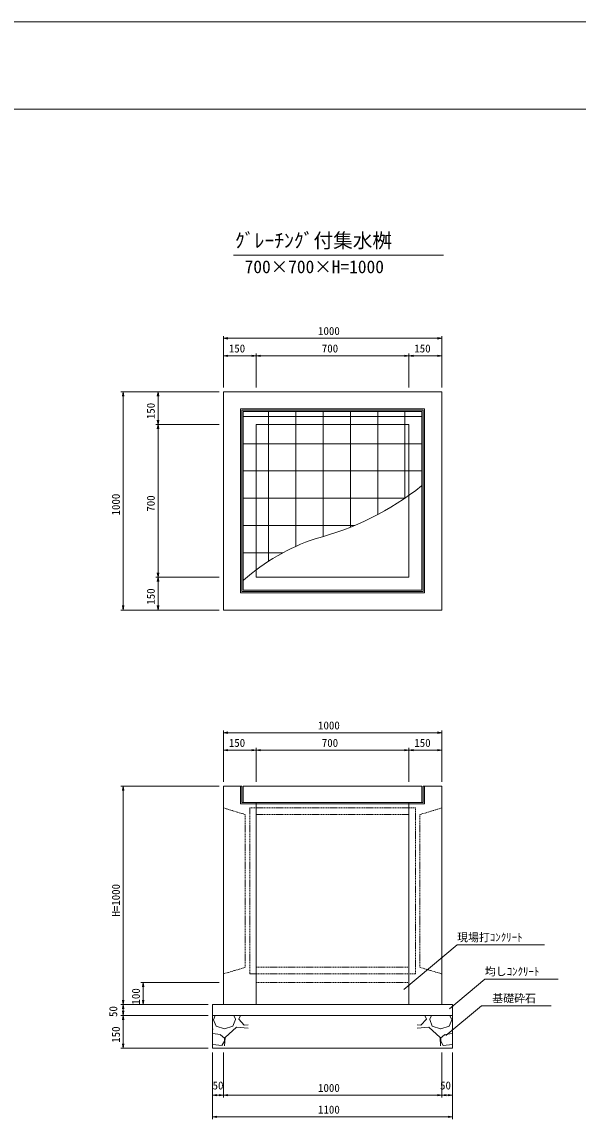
# Model space of a CAD drawing. Units: millimetres on the paper. Extents: x 0 to 841, y 0 to 594.
# Drawn here: x 509.2 to 636.6, y 342.7 to 594 of the extents above; entities that cross this region are included whole.
import ezdxf
from ezdxf.enums import TextEntityAlignment as Align

# ---------------------------------------------------------------- set-up
doc = ezdxf.new("R2010")
doc.units = ezdxf.units.MM
doc.linetypes.add('USER1', pattern=[0.375, 0.25, -0.125])
for name, color, linetype, lineweight in [('D-STR-DIM（寸法）', 7, 'Continuous', 18), ('D-STR-HTXT（旗揚げ）', 7, 'Continuous', 18), ('D-STR-STR1（構造物）', 4, 'Continuous', 18), ('D-STR-STRn（構造物）', 7, 'Continuous', 18), ('D-STR（構造物外形線）', 1, 'Continuous', 18), ('D-TTL(外枠）', 2, 'Continuous', 18), ('DEFPOINTS_2', 8, 'Continuous', 18)]:
    doc.layers.add(name, color=color, linetype=linetype, lineweight=lineweight)
doc.layers.add('D-STR-TXT（文字）', color=7, linetype='Continuous')
doc.layers.add('D-TTL-TXT（文字）', color=7, linetype='Continuous')
doc.styles.add('ＭＳ ゴシック', font='')
doc.styles.get('ＭＳ ゴシック').set_extended_font_data('MS Gothic')

msp = doc.modelspace()

# ---------------------------------------------------------------- linework, layer by layer
at = {"layer": 'D-STR-DIM（寸法）'}
for p, q in [((555.34, 510.282), (555.34, 522.032)), ((555.34, 521.532), (556.34, 521.698)), ((556.34, 521.365), (555.34, 521.532)), ((555.34, 521.532), (556.34, 521.532)), ((556.34, 521.532), (604.34, 521.532)), ((604.34, 521.698), (605.34, 521.532)), ((605.34, 521.532), (604.34, 521.365)), ((605.34, 521.532), (604.34, 521.532)), ((605.34, 510.282), (605.34, 522.032)), ((555.34, 510.282), (555.34, 518.032)), ((562.84, 510.282), (562.84, 518.032)), ((562.84, 510.282), (562.84, 518.032)), ((597.84, 510.282), (597.84, 518.032)), ((597.84, 510.282), (597.84, 518.032)), ((605.34, 510.282), (605.34, 518.032)), ((555.34, 517.532), (556.34, 517.698)), ((556.34, 517.365), (555.34, 517.532)), ((555.34, 517.532), (556.34, 517.532)), ((561.84, 517.532), (556.34, 517.532)), ((561.84, 517.698), (562.84, 517.532)), ((562.84, 517.532), (561.84, 517.365)), ((562.84, 517.532), (561.84, 517.532)), ((562.84, 517.532), (563.84, 517.698)), ((563.84, 517.365), (562.84, 517.532)), ((562.84, 517.532), (563.84, 517.532)), ((563.84, 517.532), (596.84, 517.532)), ((596.84, 517.698), (597.84, 517.532)), ((597.84, 517.532), (596.84, 517.365)), ((597.84, 517.532), (596.84, 517.532)), ((597.84, 517.532), (598.84, 517.698)), ((598.84, 517.365), (597.84, 517.532)), ((597.84, 517.532), (598.84, 517.532)), ((598.84, 517.532), (604.34, 517.532)), ((604.34, 517.698), (605.34, 517.532)), ((605.34, 517.532), (604.34, 517.365)), ((605.34, 517.532), (604.34, 517.532)), ((554.34, 509.282), (531.84, 509.282)), ((532.173, 508.282), (532.34, 509.282)), ((532.34, 509.282), (532.506, 508.282)), ((532.34, 509.282), (532.34, 508.282)), ((532.34, 508.282), (532.34, 460.282)), ((554.34, 509.282), (539.84, 509.282)), ((540.173, 508.282), (540.34, 509.282)), ((540.34, 509.282), (540.506, 508.282)), ((540.34, 509.282), (540.34, 508.282)), ((540.34, 508.282), (540.34, 502.782)), ((540.34, 501.782), (540.173, 502.782)), ((540.506, 502.782), (540.34, 501.782)), ((540.34, 501.782), (540.34, 502.782)), ((554.34, 501.782), (539.84, 501.782)), ((554.34, 501.782), (539.84, 501.782)), ((540.173, 500.782), (540.34, 501.782)), ((540.34, 501.782), (540.506, 500.782)), ((540.34, 501.782), (540.34, 500.782)), ((540.34, 500.782), (540.34, 467.782)), ((540.34, 466.782), (540.173, 467.782)), ((540.506, 467.782), (540.34, 466.782)), ((540.34, 466.782), (540.34, 467.782)), ((554.34, 466.782), (539.84, 466.782)), ((554.34, 466.782), (539.84, 466.782)), ((540.173, 465.782), (540.34, 466.782)), ((540.34, 466.782), (540.506, 465.782)), ((540.34, 466.782), (540.34, 465.782)), ((540.34, 465.782), (540.34, 460.282)), ((532.34, 459.282), (532.173, 460.282)), ((532.506, 460.282), (532.34, 459.282)), ((532.34, 459.282), (532.34, 460.282)), ((540.34, 459.282), (540.173, 460.282)), ((540.506, 460.282), (540.34, 459.282)), ((540.34, 459.282), (540.34, 460.282)), ((554.34, 459.282), (531.84, 459.282)), ((554.34, 459.282), (539.84, 459.282)), ((555.34, 419.928), (555.34, 431.678)), ((555.34, 431.178), (556.34, 431.344)), ((556.34, 431.011), (555.34, 431.178)), ((555.34, 431.178), (556.34, 431.178)), ((556.34, 431.178), (604.34, 431.178)), ((604.34, 431.344), (605.34, 431.178)), ((605.34, 431.178), (604.34, 431.011)), ((605.34, 431.178), (604.34, 431.178)), ((605.34, 419.928), (605.34, 431.678)), ((555.34, 419.928), (555.34, 427.678)), ((555.34, 427.178), (556.34, 427.344)), ((561.84, 427.344), (562.84, 427.178)), ((562.84, 419.928), (562.84, 427.678)), ((562.84, 419.928), (562.84, 427.678)), ((562.84, 427.178), (563.84, 427.344)), ((596.84, 427.344), (597.84, 427.178)), ((597.84, 419.928), (597.84, 427.678)), ((597.84, 419.928), (597.84, 427.678)), ((597.84, 427.178), (598.84, 427.344)), ((604.34, 427.344), (605.34, 427.178)), ((605.34, 419.928), (605.34, 427.678)), ((556.34, 427.011), (555.34, 427.178)), ((555.34, 427.178), (556.34, 427.178)), ((561.84, 427.178), (556.34, 427.178)), ((562.84, 427.178), (561.84, 427.011)), ((562.84, 427.178), (561.84, 427.178)), ((563.84, 427.011), (562.84, 427.178)), ((562.84, 427.178), (563.84, 427.178)), ((563.84, 427.178), (596.84, 427.178)), ((597.84, 427.178), (596.84, 427.011)), ((597.84, 427.178), (596.84, 427.178)), ((598.84, 427.011), (597.84, 427.178)), ((597.84, 427.178), (598.84, 427.178)), ((598.84, 427.178), (604.34, 427.178)), ((605.34, 427.178), (604.34, 427.011)), ((605.34, 427.178), (604.34, 427.178)), ((554.34, 418.928), (531.84, 418.928)), ((532.173, 417.928), (532.34, 418.928)), ((532.34, 418.928), (532.506, 417.928)), ((532.34, 418.928), (532.34, 417.928)), ((532.34, 417.928), (532.34, 369.928)), ((554.34, 373.928), (536.426, 373.928)), ((536.76, 372.928), (536.926, 373.928)), ((536.926, 373.928), (537.093, 372.928)), ((536.926, 373.928), (536.926, 372.928)), ((536.926, 372.928), (536.926, 369.928)), ((532.34, 368.928), (532.173, 369.928)), ((532.506, 369.928), (532.34, 368.928)), ((532.34, 368.928), (532.34, 369.928)), ((536.926, 368.928), (536.76, 369.928)), ((537.093, 369.928), (536.926, 368.928)), ((536.926, 368.928), (536.926, 369.928)), ((551.84, 368.928), (531.84, 368.928)), ((549.34, 368.928), (531.84, 368.928)), ((532.173, 367.928), (532.34, 368.928)), ((532.34, 366.428), (532.173, 367.428)), ((532.34, 368.928), (532.506, 367.928)), ((532.34, 368.928), (532.34, 367.928)), ((532.34, 367.928), (532.34, 367.428)), ((532.506, 367.428), (532.34, 366.428)), ((532.34, 366.428), (532.34, 367.428)), ((551.84, 368.928), (536.426, 368.928)), ((551.84, 366.428), (531.84, 366.428)), ((551.84, 366.428), (531.84, 366.428)), ((532.173, 365.428), (532.34, 366.428)), ((532.34, 366.428), (532.506, 365.428)), ((532.34, 366.428), (532.34, 365.428)), ((532.34, 365.428), (532.34, 359.928)), ((532.34, 358.928), (532.173, 359.928)), ((532.506, 359.928), (532.34, 358.928)), ((532.34, 358.928), (532.34, 359.928)), ((551.84, 358.928), (531.84, 358.928)), ((552.84, 357.928), (552.84, 347.635)), ((552.84, 357.928), (552.84, 342.667)), ((555.34, 357.928), (555.34, 347.635)), ((555.34, 357.928), (555.34, 347.635)), ((605.34, 357.928), (605.34, 347.635)), ((605.34, 357.928), (605.34, 347.635)), ((607.84, 357.928), (607.84, 342.667)), ((607.84, 357.928), (607.84, 347.635)), ((552.84, 348.135), (553.84, 348.301)), ((553.84, 347.968), (552.84, 348.135)), ((552.84, 348.135), (553.84, 348.135)), ((554.34, 348.135), (553.84, 348.135)), ((554.34, 348.301), (555.34, 348.135)), ((555.34, 348.135), (554.34, 347.968)), ((555.34, 348.135), (554.34, 348.135)), ((555.34, 348.135), (556.34, 348.301)), ((556.34, 347.968), (555.34, 348.135)), ((555.34, 348.135), (556.34, 348.135)), ((604.34, 348.135), (556.34, 348.135)), ((604.34, 348.301), (605.34, 348.135)), ((605.34, 348.135), (604.34, 347.968)), ((605.34, 348.135), (604.34, 348.135)), ((605.34, 348.135), (606.34, 348.301)), ((606.34, 347.968), (605.34, 348.135)), ((605.34, 348.135), (606.34, 348.135)), ((606.34, 348.135), (606.84, 348.135)), ((606.84, 348.301), (607.84, 348.135)), ((607.84, 348.135), (606.84, 347.968)), ((607.84, 348.135), (606.84, 348.135)), ((552.84, 343.167), (553.84, 343.333)), ((553.84, 343), (552.84, 343.167)), ((552.84, 343.167), (553.84, 343.167)), ((606.84, 343.167), (553.84, 343.167)), ((606.84, 343.333), (607.84, 343.167)), ((607.84, 343.167), (606.84, 343)), ((607.84, 343.167), (606.84, 343.167))]:
    msp.add_line(p, q, dxfattribs=at)
at = {"layer": 'D-STR-HTXT（旗揚げ）'}
for p, q in [((557.612, 540.543), (605.72, 540.543)), ((596.677, 372.353), (608.862, 382.568)), ((628.897, 382.568), (608.862, 382.568)), ((607.096, 367.929), (615.219, 374.739)), ((631.986, 374.739), (615.219, 374.739)), ((606.299, 361.802), (614.422, 368.612)), ((630.396, 368.612), (614.422, 368.612))]:
    msp.add_line(p, q, dxfattribs=at)
at = {"layer": 'D-STR-STR1（構造物）'}
for p, q in [((559.265, 463.207), (559.265, 505.357)), ((601.415, 505.357), (559.265, 505.357)), ((601.415, 463.207), (601.415, 505.357)), ((559.565, 463.507), (559.565, 505.057)), ((601.115, 505.057), (559.565, 505.057)), ((559.865, 463.807), (559.865, 504.757)), ((600.815, 504.757), (559.865, 504.757)), ((600.74, 503.628), (559.94, 503.628)), ((565.674, 501.782), (565.674, 504.682)), ((571.924, 501.782), (571.924, 504.682)), ((578.174, 501.782), (578.174, 504.682)), ((584.424, 501.782), (584.424, 504.682)), ((590.674, 501.782), (590.674, 504.682)), ((596.924, 501.782), (596.924, 504.682)), ((600.815, 463.807), (600.815, 504.757)), ((601.115, 463.507), (601.115, 505.057)), ((565.674, 470.452), (565.674, 501.782)), ((571.924, 473.86), (571.924, 501.782)), ((578.174, 476.109), (578.174, 501.782)), ((584.424, 478.254), (584.424, 501.782)), ((590.674, 481.153), (590.674, 501.782)), ((596.924, 484.926), (596.924, 501.782)), ((562.84, 497.378), (559.94, 497.378)), ((597.84, 497.378), (562.84, 497.378)), ((600.74, 497.378), (597.84, 497.378)), ((562.84, 491.128), (559.94, 491.128)), ((597.84, 491.128), (562.84, 491.128)), ((600.74, 491.128), (597.84, 491.128)), ((562.84, 484.878), (559.94, 484.878)), ((596.854, 484.878), (562.84, 484.878)), ((562.84, 478.628), (559.94, 478.628)), ((585.335, 478.628), (562.84, 478.628)), ((562.84, 472.378), (559.94, 472.378)), ((568.935, 472.378), (562.84, 472.378)), ((559.94, 466.128), (559.94, 466.128)), ((601.415, 463.207), (559.265, 463.207)), ((601.115, 463.507), (559.565, 463.507)), ((600.815, 463.807), (559.865, 463.807)), ((559.265, 418.928), (559.265, 414.878)), ((559.565, 418.928), (559.265, 418.928)), ((559.265, 415.028), (559.265, 418.928)), ((559.565, 415.178), (559.565, 418.928)), ((600.815, 418.928), (559.865, 418.928)), ((559.865, 415.178), (559.865, 418.928)), ((600.815, 418.928), (600.815, 415.178)), ((601.115, 418.928), (601.415, 418.928)), ((601.115, 415.178), (601.115, 418.928)), ((601.415, 418.928), (601.415, 414.878)), ((601.415, 415.028), (601.415, 418.928)), ((601.415, 414.878), (559.265, 414.878)), ((601.115, 415.178), (559.565, 415.178))]:
    msp.add_line(p, q, dxfattribs=at)
at = {"layer": 'D-STR-STR1（構造物）', "color": 7, "linetype": 'USER1'}
msp.add_line((562.84, 373.928), (597.84, 373.928), dxfattribs=at)
at = {"layer": 'D-STR-STR1（構造物）'}
for centre, radius, start, end in [((560.166, 538.753), 65.181, 284.38345, 308.4971), ((592.047, 429.517), 48.695, 108.79618, 131.25146)]:
    msp.add_arc(centre, radius, start, end, dxfattribs=at)
at = {"layer": 'D-STR-STRn（構造物）'}
for p, q in [((552.84, 368.928), (552.84, 363.928)), ((555.34, 368.928), (552.84, 368.928)), ((552.84, 368.928), (552.84, 358.928)), ((605.34, 368.928), (607.84, 368.928)), ((605.34, 368.928), (607.84, 368.928)), ((607.84, 368.928), (607.84, 363.928)), ((607.84, 368.928), (607.84, 358.928)), ((607.84, 366.428), (552.84, 366.428)), ((552.966, 365.517), (553.646, 363.93)), ((553.089, 365.519), (553.389, 366.217)), ((557.507, 363.922), (558.074, 365.509)), ((557.748, 366.217), (558.071, 365.517)), ((558.862, 365.514), (559.126, 366.217)), ((560.11, 364.174), (558.863, 365.535)), ((600.569, 364.174), (601.816, 365.535)), ((601.817, 365.514), (601.553, 366.217)), ((603.172, 363.922), (602.605, 365.509)), ((602.931, 366.217), (602.608, 365.517)), ((607.713, 365.517), (607.033, 363.93)), ((607.59, 365.519), (607.29, 366.217)), ((552.97, 363.249), (552.84, 363.292)), ((552.84, 363.182), (552.956, 363.252)), ((554.683, 362.011), (552.84, 362.288)), ((553.638, 363.919), (555.565, 363.352)), ((555.587, 361.195), (554.68, 361.988)), ((555.586, 363.351), (557.513, 363.918)), ((558.306, 363.704), (555.699, 361.323)), ((560.983, 363.462), (558.299, 363.686)), ((560.983, 364.246), (560.097, 364.169)), ((599.696, 364.246), (600.582, 364.169)), ((599.696, 363.462), (602.38, 363.686)), ((602.373, 363.704), (604.98, 361.323)), ((605.093, 363.351), (603.166, 363.918)), ((605.092, 361.195), (605.999, 361.988)), ((607.041, 363.919), (605.114, 363.352)), ((605.996, 362.011), (607.84, 362.288)), ((607.709, 363.249), (607.84, 363.292)), ((607.84, 363.182), (607.723, 363.252)), ((552.84, 359.764), (555.012, 359.503)), ((554.994, 359.503), (555.561, 360.524)), ((555.575, 360.529), (555.575, 361.209)), ((555.691, 361.319), (555.6, 359.415)), ((604.988, 361.319), (605.079, 359.415)), ((605.104, 360.529), (605.104, 361.209)), ((605.685, 359.503), (605.118, 360.524)), ((607.84, 359.764), (605.667, 359.503)), ((607.84, 358.928), (552.84, 358.928))]:
    msp.add_line(p, q, dxfattribs=at)
at = {"layer": 'D-STR（構造物外形線）'}
for p, q in [((605.34, 509.282), (555.34, 509.282)), ((555.34, 509.282), (555.34, 459.282)), ((605.34, 459.282), (605.34, 509.282)), ((597.84, 501.782), (562.84, 501.782)), ((562.84, 501.782), (562.84, 466.782)), ((597.84, 466.782), (597.84, 501.782)), ((562.84, 466.782), (597.84, 466.782)), ((555.34, 459.282), (605.34, 459.282)), ((555.34, 368.928), (555.34, 418.928)), ((555.34, 418.928), (559.265, 418.928)), ((559.265, 415.178), (559.265, 418.928)), ((559.565, 418.928), (559.565, 415.178)), ((601.115, 418.928), (601.115, 415.178)), ((601.415, 418.928), (605.34, 418.928)), ((601.415, 418.928), (601.415, 415.178)), ((605.34, 418.928), (605.34, 368.928)), ((562.84, 415.178), (562.84, 368.928)), ((597.84, 415.178), (597.84, 368.928)), ((555.34, 368.928), (605.34, 368.928))]:
    msp.add_line(p, q, dxfattribs=at)
at = {"layer": 'D-STR（構造物外形線）', "linetype": 'USER1'}
for p, q in [((555.34, 413.928), (560.34, 412.428)), ((560.34, 412.428), (560.34, 377.428)), ((561.34, 413.928), (561.34, 375.928)), ((599.34, 413.928), (561.34, 413.928)), ((562.84, 412.428), (562.84, 377.428)), ((597.84, 412.428), (562.84, 412.428)), ((597.84, 377.428), (597.84, 412.428)), ((599.34, 375.928), (599.34, 413.928)), ((605.34, 413.928), (600.34, 412.428)), ((600.34, 412.428), (600.34, 377.428)), ((560.34, 377.428), (555.34, 375.928)), ((562.84, 377.428), (597.84, 377.428)), ((600.34, 377.428), (605.34, 375.928)), ((561.34, 375.928), (599.34, 375.928))]:
    msp.add_line(p, q, dxfattribs=at)
at = {"layer": 'D-TTL(外枠）'}
msp.add_line((23, 574), (818, 574), dxfattribs=at)
at = {"layer": 'DEFPOINTS_2'}
msp.add_line((0, 594), (841, 594), dxfattribs=at)

# ---------------------------------------------------------------- texts
at = {"layer": 'D-STR-DIM（寸法）', "style": 'ＭＳ ゴシック'}
for s, p in [('1000', (576.996, 521.732)), ('150', (556.558, 517.732)), ('700', (577.865, 517.732)), ('150', (599.058, 517.732)), ('1000', (576.996, 431.378)), ('150', (556.558, 427.378)), ('700', (577.865, 427.378)), ('150', (599.058, 427.378)), ('50', (552.834, 348.894)), ('1000', (576.996, 348.335)), ('50', (604.959, 348.894)), ('1100', (576.996, 343.367))]:
    msp.add_text(s, height=1.833, dxfattribs=at).set_placement(p, align=Align.BOTTOM_LEFT)
for s, p in [('150', (540.14, 503)), ('1000', (532.14, 480.938)), ('700', (540.14, 481.807)), ('150', (540.14, 460.5)), ('H=1000', (532.14, 389.042)), ('100', (536.726, 368.896)), ('50', (531.54, 366.047)), ('150', (532.14, 360.146))]:
    msp.add_text(s, height=1.833, rotation=90, dxfattribs=at).set_placement(p, align=Align.BOTTOM_LEFT)
at = {"layer": 'D-STR-TXT（文字）', "style": 'ＭＳ ゴシック'}
for s, p in [('現場打ｺﾝｸﾘｰﾄ', (608.862, 382.821)), ('均しｺﾝｸﾘｰﾄ', (615.219, 374.991)), ('基礎砕石', (616.922, 368.864))]:
    msp.add_text(s, height=1.833, dxfattribs=at).set_placement(p, align=Align.BOTTOM_LEFT)
at = {"layer": 'D-TTL-TXT（文字）', "style": 'ＭＳ ゴシック'}
for s, height, p in [('ｸﾞﾚｰﾁﾝｸﾞ付集水桝', 3.299, (557.962, 541.287)), ('700×700×H=1000', 2.933, (560.177, 535.564))]:
    msp.add_text(s, height=height, dxfattribs=at).set_placement(p, align=Align.BOTTOM_LEFT)

doc.saveas('drawing.dxf')
